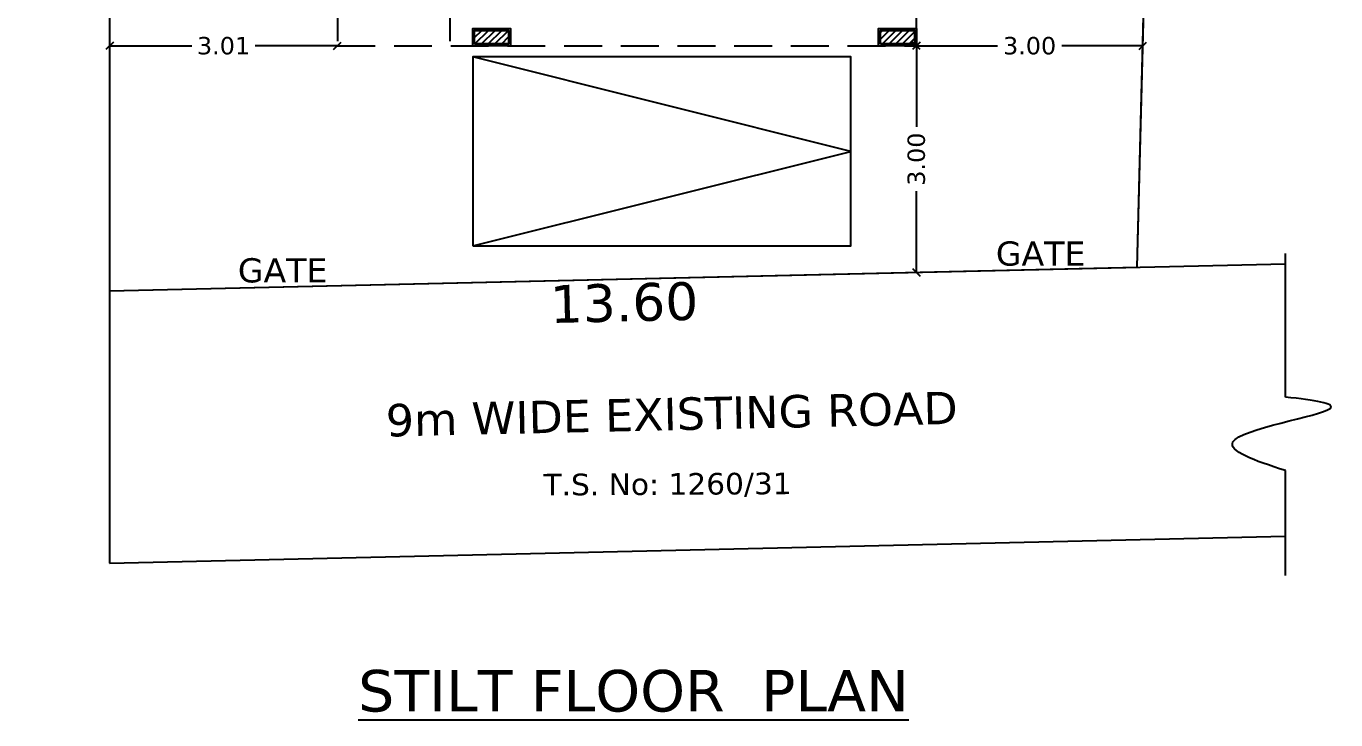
# Model space of a CAD drawing. Header units: metres. Extents: x 1161 to 1456, y 119 to 208.
# Drawn here: x 1160.86 to 1178.18, y 124.95 to 134.13 of the extents above; entities that cross this region are included whole.
import ezdxf

# ---------------------------------------------------------------- set-up
doc = ezdxf.new("R2010")
doc.units = ezdxf.units.M
doc.header["$MEASUREMENT"] = 0
doc.header["$PDMODE"] = 1
doc.header["$PDSIZE"] = -5
doc.linetypes.add('DASHED', pattern=[0.75, 0.5, -0.25])
doc.layers.add('GRID', color=8, linetype='Continuous')
doc.layers.add('HAT', color=9, linetype='Continuous', lineweight=15)
doc.styles.get("Standard").update_dxf_attribs({"font": 'verdana.ttf'})
doc.dimstyles.new('app', dxfattribs={"dimtxt": 0.23, "dimasz": 0.1, "dimexe": 0.18, "dimexo": 0.0625, "dimgap": 0.09, "dimtad": 0, "dimzin": 0, "dimdsep": 46, "dimtxsty": 'Standard', "dimblk": 'OBLIQUE', "dimcen": 0.09, "dimse1": 1, "dimse2": 1, "dimclrd": 8, "dimclre": 8, "dimclrt": 6, "dimadec": 0, "dimazin": 0, "dimtfac": 1, "dimtofl": 0, "dimtmove": 0, "dimatfit": 3, "dimfxl": 0, "dimtolj": 1, "dimtzin": 0, "dimarcsym": 0})

# ---------------------------------------------------------------- blocks, each defined once
blk = doc.blocks.new('*D151')
at = {"layer": 'DEFPOINTS', "color": 0}
for p in [(1175.557, 130.937), (1161.96, 130.627), (1161.968, 130.312)]:
    blk.add_point(p, dxfattribs=at)
at = {"color": 6, "insert": (1168.766, 130.467), "char_height": 0.5, "attachment_point": 5, "rotation": 1.3065}
blk.add_mtext('\\A1;13.60', dxfattribs=at)
blk = doc.blocks.new('_Oblique')
at = {"layer": 'HAT', "color": 0, "linetype": 'Continuous', "lineweight": -2}
blk.add_line((-0.5, -0.5), (0.5, 0.5), dxfattribs=at)
blk = doc.blocks.new('*D152')
at = {"layer": 'DEFPOINTS', "color": 0}
for p in [(1176.36, 162.927), (1175.557, 130.937), (1176.679, 130.909)]:
    blk.add_point(p, dxfattribs=at)
at = {"color": 6, "insert": (1177.081, 146.903), "char_height": 0.5, "attachment_point": 5, "rotation": 88.5611}
blk.add_mtext('\\A1;32.00', dxfattribs=at)
blk = doc.blocks.new('*D158')
at = {"color": 8, "lineweight": -2}
for p, q in [((1172.634, 133.867), (1173.707, 133.867)), ((1175.63, 133.867), (1174.558, 133.867))]:
    blk.add_line(p, q, dxfattribs=at)
at = {"layer": 'DEFPOINTS', "color": 0}
for p in [(1172.634, 133.867), (1175.63, 133.867), (1175.63, 133.867)]:
    blk.add_point(p, dxfattribs=at)
at = {"color": 8, "lineweight": -2, "xscale": 0.1, "yscale": 0.1, "zscale": 0.1, "rotation": 180}
blk.add_blockref('_Oblique', (1172.634, 133.867), dxfattribs=at)
at = {"color": 8, "lineweight": -2, "xscale": 0.1, "yscale": 0.1, "zscale": 0.1}
blk.add_blockref('_Oblique', (1175.63, 133.867), dxfattribs=at)
at = {"color": 6, "insert": (1174.132, 133.867), "char_height": 0.23, "attachment_point": 5}
blk.add_mtext('\\A1;3.00', dxfattribs=at)
blk = doc.blocks.new('*D159')
at = {"color": 8, "lineweight": -2}
for p, q in [((1172.634, 133.867), (1172.634, 132.794)), ((1172.634, 130.87), (1172.634, 131.942))]:
    blk.add_line(p, q, dxfattribs=at)
at = {"layer": 'DEFPOINTS', "color": 0}
for p in [(1172.634, 133.867), (1172.634, 130.87), (1172.634, 130.87)]:
    blk.add_point(p, dxfattribs=at)
at = {"color": 8, "lineweight": -2, "xscale": 0.1, "yscale": 0.1, "zscale": 0.1}
for p, rotation in [((1172.634, 133.867), 90), ((1172.634, 130.87), 270)]:
    blk.add_blockref('_Oblique', p, dxfattribs=dict(at, rotation=rotation))
at = {"color": 6, "insert": (1172.634, 132.368), "char_height": 0.23, "attachment_point": 5, "rotation": 90}
blk.add_mtext('\\A1;3.00', dxfattribs=at)
blk = doc.blocks.new('*D160')
at = {"color": 8, "lineweight": -2}
for p, q in [((1161.96, 133.867), (1163.048, 133.867)), ((1164.974, 133.867), (1163.887, 133.867))]:
    blk.add_line(p, q, dxfattribs=at)
at = {"layer": 'DEFPOINTS', "color": 0}
for p in [(1161.96, 133.867), (1161.96, 133.867), (1164.974, 133.867)]:
    blk.add_point(p, dxfattribs=at)
at = {"color": 8, "lineweight": -2, "xscale": 0.1, "yscale": 0.1, "zscale": 0.1, "rotation": 180}
blk.add_blockref('_Oblique', (1161.96, 133.867), dxfattribs=at)
at = {"color": 8, "lineweight": -2, "xscale": 0.1, "yscale": 0.1, "zscale": 0.1}
blk.add_blockref('_Oblique', (1164.974, 133.867), dxfattribs=at)
at = {"color": 6, "insert": (1163.467, 133.867), "char_height": 0.23, "attachment_point": 5}
blk.add_mtext('\\A1;3.01', dxfattribs=at)
blk = doc.blocks.new('*D161')
at = {"layer": 'DEFPOINTS', "color": 0}
for p in [(1161.184, 162.927), (1162.414, 162.927), (1162.414, 130.627)]:
    blk.add_point(p, dxfattribs=at)
at = {"color": 6, "insert": (1161.184, 146.777), "char_height": 0.5, "attachment_point": 5, "rotation": 90}
blk.add_mtext('\\A1;32.30', dxfattribs=at)
blk = doc.blocks.new('A$C360518C6')
at = {"layer": 'GRID'}
h = blk.add_hatch(dxfattribs=at)
h.set_pattern_fill('ANSI31', color=256, scale=0.5)
h.set_pattern_definition([(45, (1868.51851, -3008.56876), (-0.0441941738, 0.0441941738), [])])
h.paths.add_polyline_path([(-0.475, -0.203), (-0.475, -0.025), (-0.025, -0.025), (-0.025, -0.203)])
for points in [[(-0.5, -0.229), (-0.5, 0), (0, 0), (0, -0.229)], [(-0.475, -0.203), (-0.475, -0.025), (-0.025, -0.025), (-0.025, -0.203)]]:
    blk.add_lwpolyline(points, close=True)
blk = doc.blocks.new('A$C3A0F259B')
at = {"layer": 'GRID'}
for points in [[(0, 2.5), (5, 2.5), (5, 0), (0, 0), (0, 2.5)], [(0, 2.5), (5, 1.25), (0, 0)]]:
    blk.add_lwpolyline(points, dxfattribs=at)

msp = doc.modelspace()

# ---------------------------------------------------------------- linework, layer by layer
for p, q in [((1175.5568, 130.9367), (1176.3604, 162.9266)), ((1177.5165, 129.2192), (1177.5165, 131.1216)), ((1161.9604, 130.6266), (1177.5165, 130.9814)), ((1161.9604, 130.6266), (1175.5568, 130.9367)), ((1161.9604, 130.6266), (1175.5568, 130.9367)), ((1161.9604, 130.6266), (1161.9604, 127.0235)), ((1177.5165, 126.8608), (1177.5165, 128.2483)), ((1161.9604, 127.0235), (1177.5165, 127.3783))]:
    msp.add_line(p, q)
at = {"linetype": 'DASHED'}
msp.add_line((1166.4604, 159.9266), (1166.4604, 133.8666), dxfattribs=at)
msp.add_lwpolyline([(1161.9604, 162.9266), (1161.9604, 130.6266)])
msp.add_lwpolyline([(1161.9604, 130.6266), (1175.5568, 130.9367), (1176.3604, 162.9266), (1161.9604, 162.9266)], close=True)
msp.add_lwpolyline([(1172.6345, 148.7145), (1172.6345, 159.9266), (1164.9745, 159.9266), (1164.9745, 133.8666), (1172.6345, 133.8666), (1172.6345, 141.0466)], dxfattribs=at)
msp.add_open_spline([(1177.5165, 128.2483), (1177.0997, 128.3788), (1176.2298, 128.7051), (1178.6353, 129.0606), (1177.9072, 129.1802), (1177.5165, 129.2192)], degree=3, knots=[0.315129, 0.315129, 0.315129, 0.315129, 1.7457453, 3.9428594, 5.2832923, 5.2832923, 5.2832923, 5.2832923])

# ---------------------------------------------------------------- block references
for p in [(1167.2645, 134.0952), (1172.6345, 134.0952)]:
    msp.add_blockref('A$C360518C6', p)
at = {"extrusion": (0, 0, -1), "zscale": -1, "rotation": 180}
msp.add_blockref('A$C3A0F259B', (-1166.7645, 133.7205), dxfattribs=at)

# ---------------------------------------------------------------- texts
for s, height, p in [('GATE', 0.32, (1173.6851, 130.9594)), ('GATE', 0.32, (1163.6563, 130.7371)), ('%%USTILT FLOOR  PLAN', 0.55, (1165.2484, 125.0604))]:
    msp.add_text(s, height=height).set_placement(p)
for s, height, rotation, p in [('9m WIDE EXISTING ROAD', 0.429, 1.27952, (1165.6179, 128.6971)), ('T.S. No: 1260/31', 0.286, 0.30891, (1167.7011, 127.9183))]:
    msp.add_text(s, height=height, rotation=rotation).set_placement(p)

# ---------------------------------------------------------------- dimensions: what is measured, and where the dimension line sits
dim = msp.add_linear_dim(base=(1161.1843, 162.9266), p1=(1162.414, 130.6266), p2=(1162.414, 162.9266), angle=90, dimstyle='app', override={"dimtxt": 0.5, "dimsd1": 1, "dimsd2": 1})
dim.commit()
dim.dimension.update_dxf_attribs({"geometry": '*D161', "text_midpoint": (1161.1843, 146.7766)})
for p1, p2, distance, picture, middle in [((1176.3604, 162.9266), (1175.5568, 130.9367), 1.1228, '*D152', (1177.081, 146.9035)), ((1175.5568, 130.9367), (1161.9604, 130.6266), 0.3143, '*D151', (1168.7658, 130.4674))]:
    dim = msp.add_aligned_dim(p1=p1, p2=p2, distance=distance, dimstyle='app', override={"dimtxt": 0.5, "dimsd1": 1, "dimsd2": 1})
    dim.commit()
    dim.dimension.update_dxf_attribs({"geometry": picture, "text_midpoint": middle})
for base, p1, p2, picture, middle in [((1161.9604, 133.8666), (1164.9745, 133.8666), (1161.9604, 133.8666), '*D160', (1163.4674, 133.8666)), ((1175.6304, 133.8666), (1172.6345, 133.8666), (1175.6304, 133.8666), '*D158', (1174.1324, 133.8666))]:
    dim = msp.add_linear_dim(base=base, p1=p1, p2=p2, dimstyle='app')
    dim.commit()
    dim.dimension.update_dxf_attribs({"geometry": picture, "text_midpoint": middle})
dim = msp.add_linear_dim(base=(1172.6345, 130.87), p1=(1172.6345, 133.8666), p2=(1172.6345, 130.87), angle=90, dimstyle='app')
dim.commit()
dim.dimension.update_dxf_attribs({"geometry": '*D159', "text_midpoint": (1172.6345, 132.3683)})

doc.saveas('drawing.dxf')
